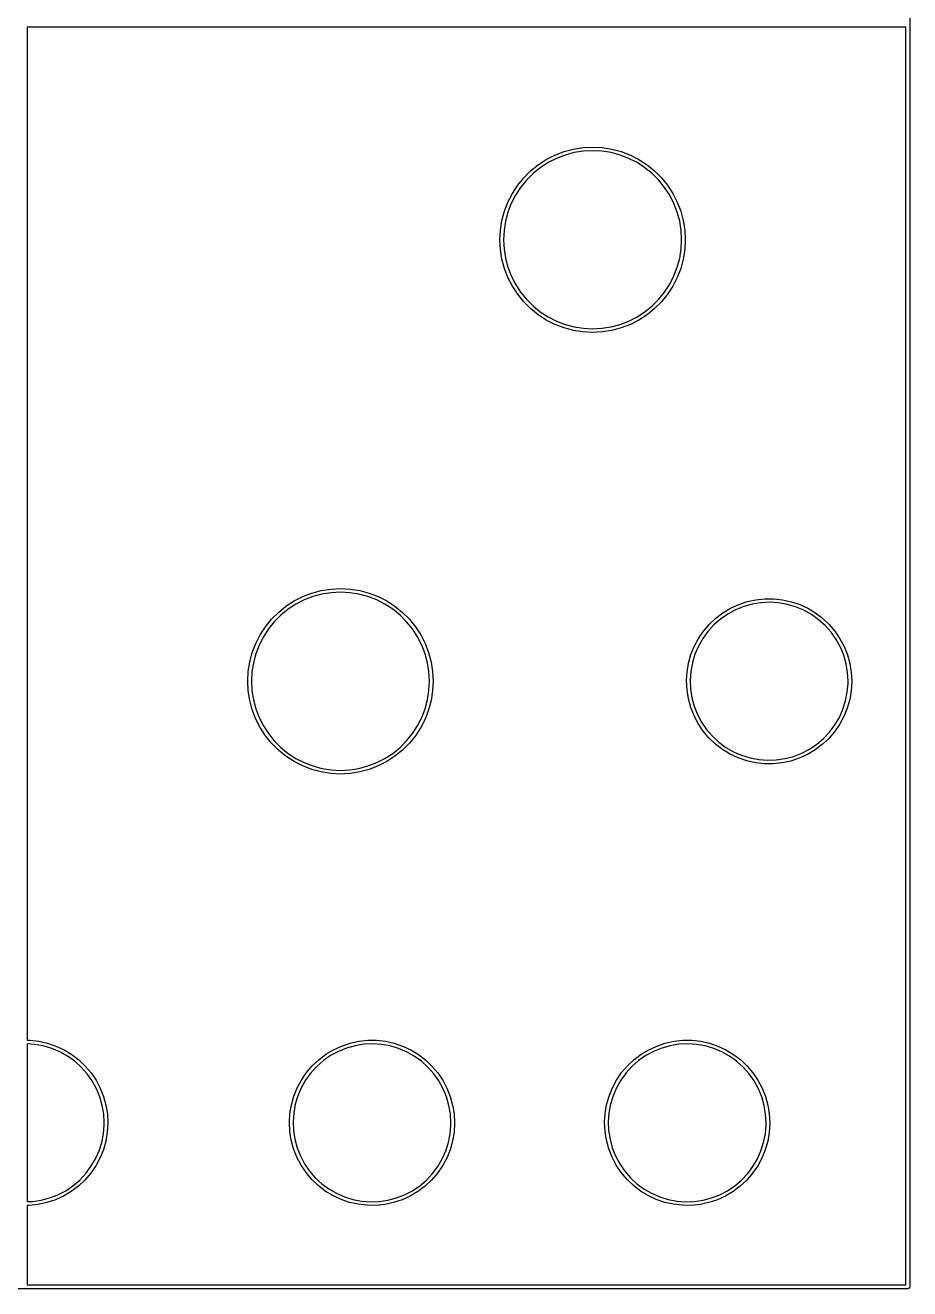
# Model space of a CAD drawing. Extents: x 0 to 70, y -100 to 0.
# Drawn here: x 35 to 70.1, y -100.1 to -50 of the extents above; entities that cross this region are included whole.
import ezdxf

# ---------------------------------------------------------------- set-up
doc = ezdxf.new("R2010")
doc.units = 0
doc.layers.add('BLACK', color=7, linetype='CONTINUOUS')

msp = doc.modelspace()

# ---------------------------------------------------------------- linework, layer by layer
at = {"layer": 'BLACK', "linetype": 'CONTINUOUS'}
for p, q in [((70.075, 0), (70.075, -100)), ((35.075, -50.075), (35.075, -90.2299)), ((69.925, -50.075), (35.075, -50.075)), ((69.925, -99.925), (69.925, -50.075)), ((56.0052, -55.1427), (56.3644, -55.0049)), ((56.3644, -55.0049), (56.7359, -54.9053)), ((56.7661, -55.0473), (56.4092, -55.1429)), ((56.7359, -54.9053), (57.1159, -54.8451)), ((57.131, -54.9895), (56.7661, -55.0473)), ((57.1159, -54.8451), (57.5, -54.825)), ((57.5, -54.9702), (57.131, -54.9895)), ((57.5, -54.825), (57.8841, -54.8451)), ((57.869, -54.9895), (57.5, -54.9702)), ((58.2339, -55.0473), (57.869, -54.9895)), ((57.8841, -54.8451), (58.2641, -54.9053)), ((58.5908, -55.1429), (58.2339, -55.0473)), ((58.2641, -54.9053), (58.6356, -55.0049)), ((58.6356, -55.0049), (58.9948, -55.1427)), ((55.0409, -55.7689), (55.3399, -55.5269)), ((55.3399, -55.5269), (55.6625, -55.3174)), ((55.7351, -55.4431), (55.4252, -55.6443)), ((55.6625, -55.3174), (56.0052, -55.1427)), ((56.0643, -55.2753), (55.7351, -55.4431)), ((56.4092, -55.1429), (56.0643, -55.2753)), ((58.9357, -55.2753), (58.5908, -55.1429)), ((59.2649, -55.4431), (58.9357, -55.2753)), ((58.9948, -55.1427), (59.3375, -55.3174)), ((59.5748, -55.6443), (59.2649, -55.4431)), ((59.3375, -55.3174), (59.6601, -55.5269)), ((59.6601, -55.5269), (59.9591, -55.7689)), ((54.5269, -56.3399), (54.7689, -56.0409)), ((54.7689, -56.0409), (55.0409, -55.7689)), ((55.1381, -55.8768), (54.8768, -56.1381)), ((55.4252, -55.6443), (55.1381, -55.8768)), ((59.8619, -55.8768), (59.5748, -55.6443)), ((60.1232, -56.1381), (59.8619, -55.8768)), ((59.9591, -55.7689), (60.2311, -56.0409)), ((60.2311, -56.0409), (60.4731, -56.3399)), ((54.3174, -56.6625), (54.5269, -56.3399)), ((54.6443, -56.4252), (54.4431, -56.7351)), ((54.8768, -56.1381), (54.6443, -56.4252)), ((60.3557, -56.4252), (60.1232, -56.1381)), ((60.5569, -56.7351), (60.3557, -56.4252)), ((60.4731, -56.3399), (60.6826, -56.6625)), ((54.0049, -57.3644), (54.1427, -57.0052)), ((54.1427, -57.0052), (54.3174, -56.6625)), ((54.2753, -57.0643), (54.1429, -57.4092)), ((54.4431, -56.7351), (54.2753, -57.0643)), ((60.7247, -57.0643), (60.5569, -56.7351)), ((60.6826, -56.6625), (60.8573, -57.0052)), ((60.8571, -57.4092), (60.7247, -57.0643)), ((60.8573, -57.0052), (60.9951, -57.3644)), ((53.9053, -57.7359), (54.0049, -57.3644)), ((54.1429, -57.4092), (54.0473, -57.7661)), ((60.9527, -57.7661), (60.8571, -57.4092)), ((60.9951, -57.3644), (61.0947, -57.7359)), ((53.8451, -58.1159), (53.9053, -57.7359)), ((54.0473, -57.7661), (53.9895, -58.131)), ((61.0105, -58.131), (60.9527, -57.7661)), ((61.0947, -57.7359), (61.1549, -58.1159)), ((53.825, -58.5), (53.8451, -58.1159)), ((53.8451, -58.8841), (53.825, -58.5)), ((53.9895, -58.131), (53.9702, -58.5)), ((53.9702, -58.5), (53.9895, -58.869)), ((61.0298, -58.5), (61.0105, -58.131)), ((61.0105, -58.869), (61.0298, -58.5)), ((61.1549, -58.1159), (61.175, -58.5)), ((61.175, -58.5), (61.1549, -58.8841)), ((53.9053, -59.2641), (53.8451, -58.8841)), ((53.9895, -58.869), (54.0473, -59.2339)), ((60.9527, -59.2339), (61.0105, -58.869)), ((61.1549, -58.8841), (61.0947, -59.2641)), ((54.0049, -59.6356), (53.9053, -59.2641)), ((54.0473, -59.2339), (54.1429, -59.5908)), ((60.8571, -59.5908), (60.9527, -59.2339)), ((61.0947, -59.2641), (60.9951, -59.6356)), ((54.1427, -59.9948), (54.0049, -59.6356)), ((54.3174, -60.3375), (54.1427, -59.9948)), ((54.1429, -59.5908), (54.2753, -59.9357)), ((54.2753, -59.9357), (54.4431, -60.2649)), ((60.5569, -60.2649), (60.7247, -59.9357)), ((60.8573, -59.9948), (60.6826, -60.3375)), ((60.7247, -59.9357), (60.8571, -59.5908)), ((60.9951, -59.6356), (60.8573, -59.9948)), ((54.5269, -60.6601), (54.3174, -60.3375)), ((54.4431, -60.2649), (54.6443, -60.5748)), ((54.6443, -60.5748), (54.8768, -60.8619)), ((60.1232, -60.8619), (60.3557, -60.5748)), ((60.3557, -60.5748), (60.5569, -60.2649)), ((60.6826, -60.3375), (60.4731, -60.6601)), ((54.7689, -60.9591), (54.5269, -60.6601)), ((55.0409, -61.2311), (54.7689, -60.9591)), ((54.8768, -60.8619), (55.1381, -61.1232)), ((59.8619, -61.1232), (60.1232, -60.8619)), ((60.2311, -60.9591), (59.9591, -61.2311)), ((60.4731, -60.6601), (60.2311, -60.9591)), ((55.3399, -61.4731), (55.0409, -61.2311)), ((55.1381, -61.1232), (55.4252, -61.3557)), ((55.6625, -61.6826), (55.3399, -61.4731)), ((55.4252, -61.3557), (55.7351, -61.5569)), ((55.7351, -61.5569), (56.0643, -61.7247)), ((58.9357, -61.7247), (59.2649, -61.5569)), ((59.2649, -61.5569), (59.5748, -61.3557)), ((59.6601, -61.4731), (59.3375, -61.6826)), ((59.5748, -61.3557), (59.8619, -61.1232)), ((59.9591, -61.2311), (59.6601, -61.4731)), ((56.0052, -61.8573), (55.6625, -61.6826)), ((56.3644, -61.9951), (56.0052, -61.8573)), ((56.0643, -61.7247), (56.4092, -61.8571)), ((56.7359, -62.0947), (56.3644, -61.9951)), ((56.4092, -61.8571), (56.7661, -61.9527)), ((56.7661, -61.9527), (57.131, -62.0105)), ((57.131, -62.0105), (57.5, -62.0298)), ((57.5, -62.0298), (57.869, -62.0105)), ((57.869, -62.0105), (58.2339, -61.9527)), ((58.2339, -61.9527), (58.5908, -61.8571)), ((58.6356, -61.9951), (58.2641, -62.0947)), ((58.5908, -61.8571), (58.9357, -61.7247)), ((58.9948, -61.8573), (58.6356, -61.9951)), ((59.3375, -61.6826), (58.9948, -61.8573)), ((57.1159, -62.1549), (56.7359, -62.0947)), ((57.5, -62.175), (57.1159, -62.1549)), ((57.8841, -62.1549), (57.5, -62.175)), ((58.2641, -62.0947), (57.8841, -62.1549)), ((46.0052, -72.6427), (46.3644, -72.5049)), ((46.3644, -72.5049), (46.7359, -72.4053)), ((46.7661, -72.5473), (46.4092, -72.6429)), ((46.7359, -72.4053), (47.1159, -72.3451)), ((47.131, -72.4895), (46.7661, -72.5473)), ((47.1159, -72.3451), (47.5, -72.325)), ((47.5, -72.4702), (47.131, -72.4895)), ((47.5, -72.325), (47.8841, -72.3451)), ((47.869, -72.4895), (47.5, -72.4702)), ((48.2339, -72.5473), (47.869, -72.4895)), ((47.8841, -72.3451), (48.2641, -72.4053)), ((48.5908, -72.6429), (48.2339, -72.5473)), ((48.2641, -72.4053), (48.6356, -72.5049)), ((48.6356, -72.5049), (48.9948, -72.6427)), ((45.0409, -73.2689), (45.3399, -73.0269)), ((45.3399, -73.0269), (45.6625, -72.8174)), ((45.7351, -72.9431), (45.4252, -73.1443)), ((45.6625, -72.8174), (46.0052, -72.6427)), ((46.0643, -72.7753), (45.7351, -72.9431)), ((46.4092, -72.6429), (46.0643, -72.7753)), ((48.9357, -72.7753), (48.5908, -72.6429)), ((49.2649, -72.9431), (48.9357, -72.7753)), ((48.9948, -72.6427), (49.3375, -72.8174)), ((49.5748, -73.1443), (49.2649, -72.9431)), ((49.3375, -72.8174), (49.6601, -73.0269)), ((49.6601, -73.0269), (49.9591, -73.2689)), ((62.6686, -73.2849), (62.9726, -73.103)), ((62.9726, -73.103), (63.2944, -72.955)), ((63.4913, -73.0371), (63.1673, -73.168)), ((63.2944, -72.955), (63.6303, -72.8426)), ((63.8279, -72.9431), (63.4913, -73.0371)), ((63.6303, -72.8426), (63.9764, -72.7671)), ((64.1728, -72.8872), (63.8279, -72.9431)), ((63.9764, -72.7671), (64.3286, -72.7295)), ((64.5219, -72.8702), (64.1728, -72.8872)), ((64.3286, -72.7295), (64.6828, -72.7301)), ((64.8706, -72.8921), (64.5219, -72.8702)), ((64.6828, -72.7301), (65.0349, -72.769)), ((65.2147, -72.9528), (64.8706, -72.8921)), ((65.0349, -72.769), (65.3807, -72.8456)), ((65.5499, -73.0514), (65.2147, -72.9528)), ((65.3807, -72.8456), (65.7162, -72.9592)), ((65.8721, -73.1868), (65.5499, -73.0514)), ((65.7162, -72.9592), (66.0375, -73.1083)), ((66.0375, -73.1083), (66.3408, -73.2913)), ((44.5269, -73.8399), (44.7689, -73.5409)), ((44.7689, -73.5409), (45.0409, -73.2689)), ((45.1381, -73.3768), (44.8768, -73.6381)), ((45.4252, -73.1443), (45.1381, -73.3768)), ((49.8619, -73.3768), (49.5748, -73.1443)), ((50.1232, -73.6381), (49.8619, -73.3768)), ((49.9591, -73.2689), (50.2311, -73.5409)), ((50.2311, -73.5409), (50.4731, -73.8399)), ((62.1283, -73.7415), (62.3861, -73.4986)), ((62.573, -73.5336), (62.3101, -73.7638)), ((62.3861, -73.4986), (62.6686, -73.2849)), ((62.86, -73.3342), (62.573, -73.5336)), ((63.1673, -73.168), (62.86, -73.3342)), ((66.1771, -73.3573), (65.8721, -73.1868)), ((66.4612, -73.5607), (66.1771, -73.3573)), ((66.3408, -73.2913), (66.6226, -73.506)), ((66.7209, -73.7945), (66.4612, -73.5607)), ((66.6226, -73.506), (66.8795, -73.7498)), ((44.3174, -74.1625), (44.5269, -73.8399)), ((44.6443, -73.9252), (44.4431, -74.2351)), ((44.8768, -73.6381), (44.6443, -73.9252)), ((50.3557, -73.9252), (50.1232, -73.6381)), ((50.5569, -74.2351), (50.3557, -73.9252)), ((50.4731, -73.8399), (50.6826, -74.1625)), ((61.6987, -74.3035), (61.8983, -74.0108)), ((62.0745, -74.0218), (61.8691, -74.3045)), ((61.8983, -74.0108), (62.1283, -73.7415)), ((62.3101, -73.7638), (62.0745, -74.0218)), ((66.9529, -74.0559), (66.7209, -73.7945)), ((66.8795, -73.7498), (67.1086, -74.0199)), ((67.1543, -74.3414), (66.9529, -74.0559)), ((67.1086, -74.0199), (67.3072, -74.3132)), ((44.0049, -74.8644), (44.1427, -74.5052)), ((44.1427, -74.5052), (44.3174, -74.1625)), ((44.2753, -74.5643), (44.1429, -74.9092)), ((44.4431, -74.2351), (44.2753, -74.5643)), ((50.7247, -74.5643), (50.5569, -74.2351)), ((50.6826, -74.1625), (50.8573, -74.5052)), ((50.8571, -74.9092), (50.7247, -74.5643)), ((50.8573, -74.5052), (50.9951, -74.8644)), ((61.5318, -74.6159), (61.6987, -74.3035)), ((61.6965, -74.6083), (61.5588, -74.9295)), ((61.8691, -74.3045), (61.6965, -74.6083)), ((67.3227, -74.6476), (67.1543, -74.3414)), ((67.3072, -74.3132), (67.473, -74.6263)), ((43.9053, -75.2359), (44.0049, -74.8644)), ((44.1429, -74.9092), (44.0473, -75.2661)), ((50.9527, -75.2661), (50.8571, -74.9092)), ((50.9951, -74.8644), (51.0947, -75.2359)), ((61.3039, -75.2856), (61.3997, -74.9446)), ((61.3997, -74.9446), (61.5318, -74.6159)), ((61.5588, -74.9295), (61.4578, -75.264)), ((67.4558, -74.9707), (67.3227, -74.6476)), ((67.5521, -75.3066), (67.4558, -74.9707)), ((67.473, -74.6263), (67.6039, -74.9554)), ((67.6039, -74.9554), (67.6986, -75.2967)), ((43.8451, -75.6159), (43.9053, -75.2359)), ((44.0473, -75.2661), (43.9895, -75.631)), ((51.0105, -75.631), (50.9527, -75.2661)), ((51.0947, -75.2359), (51.1549, -75.6159)), ((61.2454, -75.6349), (61.3039, -75.2856)), ((61.3948, -75.6077), (61.3704, -75.9563)), ((61.4578, -75.264), (61.3948, -75.6077)), ((67.6104, -75.6511), (67.5521, -75.3066)), ((67.6986, -75.2967), (67.7558, -75.6463)), ((43.825, -76), (43.8451, -75.6159)), ((43.8451, -76.3841), (43.825, -76)), ((43.9895, -75.631), (43.9702, -76)), ((43.9702, -76), (43.9895, -76.369)), ((51.0298, -76), (51.0105, -75.631)), ((51.0105, -76.369), (51.0298, -76)), ((51.1549, -75.6159), (51.175, -76)), ((51.175, -76), (51.1549, -76.3841)), ((61.225, -75.9886), (61.2269, -75.9563)), ((61.2429, -76.3423), (61.225, -75.9886)), ((61.2269, -75.9563), (61.2454, -75.6349)), ((61.3704, -75.9563), (61.385, -76.3054)), ((67.5995, -76.4356), (67.6287, -76.0874)), ((67.6299, -76), (67.6104, -75.6511)), ((67.6287, -76.0874), (67.6299, -76)), ((67.7749, -76.0229), (67.7533, -76.3764)), ((67.7558, -75.6463), (67.775, -76)), ((67.775, -76), (67.7749, -76.0229)), ((43.9053, -76.7641), (43.8451, -76.3841)), ((43.9895, -76.369), (44.0473, -76.7339)), ((50.9527, -76.7339), (51.0105, -76.369)), ((51.1549, -76.3841), (51.0947, -76.7641)), ((61.299, -76.6921), (61.2429, -76.3423)), ((61.385, -76.3054), (61.4385, -76.6507)), ((67.5316, -76.7784), (67.5995, -76.4356)), ((67.7533, -76.3764), (67.6936, -76.7256)), ((44.0049, -77.1356), (43.9053, -76.7641)), ((44.0473, -76.7339), (44.1429, -77.0908)), ((44.1429, -77.0908), (44.2753, -77.4357)), ((50.7247, -77.4357), (50.8571, -77.0908)), ((50.8571, -77.0908), (50.9527, -76.7339)), ((51.0947, -76.7641), (50.9951, -77.1356)), ((61.3924, -77.0338), (61.299, -76.6921)), ((61.5223, -77.3633), (61.3924, -77.0338)), ((61.4385, -76.6507), (61.5301, -76.988)), ((61.5301, -76.988), (61.6587, -77.3129)), ((67.2838, -77.4307), (67.4259, -77.1115)), ((67.4259, -77.1115), (67.5316, -76.7784)), ((67.5966, -77.0662), (67.4633, -77.3944)), ((67.6936, -76.7256), (67.5966, -77.0662)), ((44.1427, -77.4948), (44.0049, -77.1356)), ((44.3174, -77.8375), (44.1427, -77.4948)), ((44.2753, -77.4357), (44.4431, -77.7649)), ((50.5569, -77.7649), (50.7247, -77.4357)), ((50.8573, -77.4948), (50.6826, -77.8375)), ((50.9951, -77.1356), (50.8573, -77.4948)), ((61.6869, -77.6769), (61.5223, -77.3633)), ((61.6587, -77.3129), (61.8228, -77.6214)), ((67.107, -77.7321), (67.2838, -77.4307)), ((67.4633, -77.3944), (67.2954, -77.7063)), ((44.5269, -78.1601), (44.3174, -77.8375)), ((44.4431, -77.7649), (44.6443, -78.0748)), ((44.6443, -78.0748), (44.8768, -78.3619)), ((50.1232, -78.3619), (50.3557, -78.0748)), ((50.3557, -78.0748), (50.5569, -77.7649)), ((50.6826, -77.8375), (50.4731, -78.1601)), ((61.8845, -77.9709), (61.6869, -77.6769)), ((61.8228, -77.6214), (62.0202, -77.9097)), ((62.1126, -78.2419), (61.8845, -77.9709)), ((62.0202, -77.9097), (62.2485, -78.1742)), ((66.6585, -78.2666), (66.8977, -78.0119)), ((67.0947, -77.9982), (66.8638, -78.2668)), ((66.8977, -78.0119), (67.107, -77.7321)), ((67.2954, -77.7063), (67.0947, -77.9982)), ((44.7689, -78.4591), (44.5269, -78.1601)), ((45.0409, -78.7311), (44.7689, -78.4591)), ((44.8768, -78.3619), (45.1381, -78.6232)), ((49.8619, -78.6232), (50.1232, -78.3619)), ((50.2311, -78.4591), (49.9591, -78.7311)), ((50.4731, -78.1601), (50.2311, -78.4591)), ((62.3687, -78.4866), (62.1126, -78.2419)), ((62.2485, -78.1742), (62.5049, -78.4116)), ((62.6497, -78.7022), (62.3687, -78.4866)), ((62.5049, -78.4116), (62.7862, -78.619)), ((66.1027, -78.6885), (66.3923, -78.4931)), ((66.6051, -78.5088), (66.3219, -78.7215)), ((66.3923, -78.4931), (66.6585, -78.2666)), ((66.8638, -78.2668), (66.6051, -78.5088)), ((45.3399, -78.9731), (45.0409, -78.7311)), ((45.1381, -78.6232), (45.4252, -78.8557)), ((45.6625, -79.1826), (45.3399, -78.9731)), ((45.4252, -78.8557), (45.7351, -79.0569)), ((45.7351, -79.0569), (46.0643, -79.2247)), ((48.9357, -79.2247), (49.2649, -79.0569)), ((49.2649, -79.0569), (49.5748, -78.8557)), ((49.6601, -78.9731), (49.3375, -79.1826)), ((49.5748, -78.8557), (49.8619, -78.6232)), ((49.9591, -78.7311), (49.6601, -78.9731)), ((62.9524, -78.8863), (62.6497, -78.7022)), ((62.7862, -78.619), (63.0888, -78.7937)), ((63.2732, -79.0365), (62.9524, -78.8863)), ((63.0888, -78.7937), (63.409, -78.9336)), ((63.6083, -79.1513), (63.2732, -79.0365)), ((63.409, -78.9336), (63.7428, -79.037)), ((63.7428, -79.037), (64.086, -79.1024)), ((64.086, -79.1024), (64.4345, -79.1292)), ((64.4345, -79.1292), (64.7837, -79.117)), ((64.7837, -79.117), (65.1294, -79.066)), ((65.1294, -79.066), (65.4672, -78.9767)), ((65.695, -79.0492), (65.3587, -79.1604)), ((65.4672, -78.9767), (65.793, -78.8504)), ((66.0173, -78.9023), (65.695, -79.0492)), ((65.793, -78.8504), (66.1027, -78.6885)), ((66.3219, -78.7215), (66.0173, -78.9023)), ((46.0052, -79.3573), (45.6625, -79.1826)), ((46.3644, -79.4951), (46.0052, -79.3573)), ((46.0643, -79.2247), (46.4092, -79.3571)), ((46.7359, -79.5947), (46.3644, -79.4951)), ((46.4092, -79.3571), (46.7661, -79.4527)), ((47.1159, -79.6549), (46.7359, -79.5947)), ((46.7661, -79.4527), (47.131, -79.5105)), ((47.131, -79.5105), (47.5, -79.5298)), ((47.5, -79.5298), (47.869, -79.5105)), ((47.869, -79.5105), (48.2339, -79.4527)), ((48.2641, -79.5947), (47.8841, -79.6549)), ((48.2339, -79.4527), (48.5908, -79.3571)), ((48.6356, -79.4951), (48.2641, -79.5947)), ((48.5908, -79.3571), (48.9357, -79.2247)), ((48.9948, -79.3573), (48.6356, -79.4951)), ((49.3375, -79.1826), (48.9948, -79.3573)), ((63.9538, -79.2291), (63.6083, -79.1513)), ((64.3058, -79.2692), (63.9538, -79.2291)), ((64.66, -79.2711), (64.3058, -79.2692)), ((65.0123, -79.2347), (64.66, -79.2711)), ((65.3587, -79.1604), (65.0123, -79.2347)), ((47.5, -79.675), (47.1159, -79.6549)), ((47.8841, -79.6549), (47.5, -79.675)), ((35.075, -90.2299), (35.1828, -90.2301)), ((35.3706, -90.3921), (35.075, -90.3735)), ((35.075, -90.3735), (35.075, -96.6243)), ((35.1828, -90.2301), (35.5349, -90.269)), ((35.7147, -90.4528), (35.3706, -90.3921)), ((35.5349, -90.269), (35.8807, -90.3456)), ((36.0499, -90.5514), (35.7147, -90.4528)), ((35.8807, -90.3456), (36.2162, -90.4592)), ((36.3721, -90.6868), (36.0499, -90.5514)), ((36.2162, -90.4592), (36.5375, -90.6083)), ((36.5375, -90.6083), (36.8408, -90.7913)), ((46.9186, -90.7849), (47.2226, -90.603)), ((47.2226, -90.603), (47.5444, -90.455)), ((47.7413, -90.5371), (47.4173, -90.668)), ((47.5444, -90.455), (47.8803, -90.3426)), ((48.0779, -90.4431), (47.7413, -90.5371)), ((47.8803, -90.3426), (48.2264, -90.2671)), ((48.4228, -90.3872), (48.0779, -90.4431)), ((48.2264, -90.2671), (48.5786, -90.2295)), ((48.7719, -90.3702), (48.4228, -90.3872)), ((48.5786, -90.2295), (48.9328, -90.2301)), ((49.1206, -90.3921), (48.7719, -90.3702)), ((48.9328, -90.2301), (49.2849, -90.269)), ((49.4647, -90.4528), (49.1206, -90.3921)), ((49.2849, -90.269), (49.6307, -90.3456)), ((49.7999, -90.5514), (49.4647, -90.4528)), ((49.6307, -90.3456), (49.9662, -90.4592)), ((50.1221, -90.6868), (49.7999, -90.5514)), ((49.9662, -90.4592), (50.2875, -90.6083)), ((50.2875, -90.6083), (50.5908, -90.7913)), ((59.4186, -90.7849), (59.7226, -90.603)), ((59.7226, -90.603), (60.0444, -90.455)), ((60.2413, -90.5371), (59.9173, -90.668)), ((60.0444, -90.455), (60.3803, -90.3426)), ((60.5779, -90.4431), (60.2413, -90.5371)), ((60.3803, -90.3426), (60.7264, -90.2671)), ((60.9228, -90.3872), (60.5779, -90.4431)), ((60.7264, -90.2671), (61.0786, -90.2295)), ((61.2719, -90.3702), (60.9228, -90.3872)), ((61.0786, -90.2295), (61.4328, -90.2301)), ((61.6206, -90.3921), (61.2719, -90.3702)), ((61.4328, -90.2301), (61.7849, -90.269)), ((61.9647, -90.4528), (61.6206, -90.3921)), ((61.7849, -90.269), (62.1307, -90.3456)), ((62.2999, -90.5514), (61.9647, -90.4528)), ((62.1307, -90.3456), (62.4662, -90.4592)), ((62.6221, -90.6868), (62.2999, -90.5514)), ((62.4662, -90.4592), (62.7875, -90.6083)), ((62.7875, -90.6083), (63.0908, -90.7913)), ((36.6771, -90.8573), (36.3721, -90.6868)), ((36.9612, -91.0607), (36.6771, -90.8573)), ((36.8408, -90.7913), (37.1226, -91.006)), ((37.2209, -91.2945), (36.9612, -91.0607)), ((37.1226, -91.006), (37.3795, -91.2498)), ((46.3783, -91.2415), (46.6361, -90.9986)), ((46.823, -91.0336), (46.5601, -91.2638)), ((46.6361, -90.9986), (46.9186, -90.7849)), ((47.11, -90.8342), (46.823, -91.0336)), ((47.4173, -90.668), (47.11, -90.8342)), ((50.4271, -90.8573), (50.1221, -90.6868)), ((50.7112, -91.0607), (50.4271, -90.8573)), ((50.5908, -90.7913), (50.8726, -91.006)), ((50.9709, -91.2945), (50.7112, -91.0607)), ((50.8726, -91.006), (51.1295, -91.2498)), ((58.8783, -91.2415), (59.1361, -90.9986)), ((59.323, -91.0336), (59.0601, -91.2638)), ((59.1361, -90.9986), (59.4186, -90.7849)), ((59.61, -90.8342), (59.323, -91.0336)), ((59.9173, -90.668), (59.61, -90.8342)), ((62.9271, -90.8573), (62.6221, -90.6868)), ((63.2112, -91.0607), (62.9271, -90.8573)), ((63.0908, -90.7913), (63.3726, -91.006)), ((63.4709, -91.2945), (63.2112, -91.0607)), ((63.3726, -91.006), (63.6295, -91.2498)), ((37.4529, -91.5559), (37.2209, -91.2945)), ((37.3795, -91.2498), (37.6086, -91.5199)), ((37.6543, -91.8414), (37.4529, -91.5559)), ((37.6086, -91.5199), (37.8072, -91.8132)), ((45.9487, -91.8035), (46.1483, -91.5108)), ((46.3245, -91.5218), (46.1191, -91.8045)), ((46.1483, -91.5108), (46.3783, -91.2415)), ((46.5601, -91.2638), (46.3245, -91.5218)), ((51.2029, -91.5559), (50.9709, -91.2945)), ((51.1295, -91.2498), (51.3586, -91.5199)), ((51.4043, -91.8414), (51.2029, -91.5559)), ((51.3586, -91.5199), (51.5572, -91.8132)), ((58.4487, -91.8035), (58.6483, -91.5108)), ((58.8245, -91.5218), (58.6191, -91.8045)), ((58.6483, -91.5108), (58.8783, -91.2415)), ((59.0601, -91.2638), (58.8245, -91.5218)), ((63.7029, -91.5559), (63.4709, -91.2945)), ((63.6295, -91.2498), (63.8586, -91.5199)), ((63.9043, -91.8414), (63.7029, -91.5559)), ((63.8586, -91.5199), (64.0572, -91.8132)), ((37.8227, -92.1476), (37.6543, -91.8414)), ((37.8072, -91.8132), (37.973, -92.1263)), ((37.973, -92.1263), (38.1039, -92.4554)), ((45.6497, -92.4446), (45.7818, -92.1159)), ((45.7818, -92.1159), (45.9487, -91.8035)), ((45.9465, -92.1083), (45.8088, -92.4295)), ((46.1191, -91.8045), (45.9465, -92.1083)), ((51.5727, -92.1476), (51.4043, -91.8414)), ((51.5572, -91.8132), (51.723, -92.1263)), ((51.723, -92.1263), (51.8539, -92.4554)), ((58.1497, -92.4446), (58.2818, -92.1159)), ((58.2818, -92.1159), (58.4487, -91.8035)), ((58.4465, -92.1083), (58.3088, -92.4295)), ((58.6191, -91.8045), (58.4465, -92.1083)), ((64.0727, -92.1476), (63.9043, -91.8414)), ((64.0572, -91.8132), (64.223, -92.1263)), ((64.223, -92.1263), (64.3539, -92.4554)), ((37.9558, -92.4707), (37.8227, -92.1476)), ((38.0521, -92.8066), (37.9558, -92.4707)), ((38.1039, -92.4554), (38.1986, -92.7967)), ((45.5539, -92.7856), (45.6497, -92.4446)), ((45.8088, -92.4295), (45.7078, -92.764)), ((51.7058, -92.4707), (51.5727, -92.1476)), ((51.8021, -92.8066), (51.7058, -92.4707)), ((51.8539, -92.4554), (51.9486, -92.7967)), ((58.0539, -92.7856), (58.1497, -92.4446)), ((58.3088, -92.4295), (58.2078, -92.764)), ((64.2058, -92.4707), (64.0727, -92.1476)), ((64.3021, -92.8066), (64.2058, -92.4707)), ((64.3539, -92.4554), (64.4486, -92.7967)), ((38.1104, -93.1511), (38.0521, -92.8066)), ((38.1986, -92.7967), (38.2558, -93.1463)), ((45.4769, -93.4563), (45.4954, -93.1349)), ((45.4954, -93.1349), (45.5539, -92.7856)), ((45.6448, -93.1077), (45.6204, -93.4563)), ((45.7078, -92.764), (45.6448, -93.1077)), ((51.8604, -93.1511), (51.8021, -92.8066)), ((51.9486, -92.7967), (52.0058, -93.1463)), ((57.9769, -93.4563), (57.9954, -93.1349)), ((57.9954, -93.1349), (58.0539, -92.7856)), ((58.1448, -93.1077), (58.1204, -93.4563)), ((58.2078, -92.764), (58.1448, -93.1077)), ((64.3604, -93.1511), (64.3021, -92.8066)), ((64.4486, -92.7967), (64.5058, -93.1463)), ((38.0995, -93.9356), (38.1287, -93.5874)), ((38.1299, -93.5), (38.1104, -93.1511)), ((38.1287, -93.5874), (38.1299, -93.5)), ((38.2749, -93.5229), (38.2533, -93.8764)), ((38.2558, -93.1463), (38.275, -93.5)), ((38.275, -93.5), (38.2749, -93.5229)), ((45.475, -93.4886), (45.4769, -93.4563)), ((45.4929, -93.8423), (45.475, -93.4886)), ((45.6204, -93.4563), (45.635, -93.8054)), ((51.8495, -93.9356), (51.8787, -93.5874)), ((51.8799, -93.5), (51.8604, -93.1511)), ((51.8787, -93.5874), (51.8799, -93.5)), ((52.0249, -93.5229), (52.0033, -93.8764)), ((52.0058, -93.1463), (52.025, -93.5)), ((52.025, -93.5), (52.0249, -93.5229)), ((57.975, -93.4886), (57.9769, -93.4563)), ((57.9929, -93.8423), (57.975, -93.4886)), ((58.1204, -93.4563), (58.135, -93.8054)), ((64.3495, -93.9356), (64.3787, -93.5874)), ((64.3799, -93.5), (64.3604, -93.1511)), ((64.3787, -93.5874), (64.3799, -93.5)), ((64.5249, -93.5229), (64.5033, -93.8764)), ((64.5058, -93.1463), (64.525, -93.5)), ((64.525, -93.5), (64.5249, -93.5229)), ((38.0316, -94.2784), (38.0995, -93.9356)), ((38.2533, -93.8764), (38.1936, -94.2256)), ((45.549, -94.1921), (45.4929, -93.8423)), ((45.635, -93.8054), (45.6885, -94.1507)), ((51.7816, -94.2784), (51.8495, -93.9356)), ((52.0033, -93.8764), (51.9436, -94.2256)), ((58.049, -94.1921), (57.9929, -93.8423)), ((58.135, -93.8054), (58.1885, -94.1507)), ((64.2816, -94.2784), (64.3495, -93.9356)), ((64.5033, -93.8764), (64.4436, -94.2256)), ((37.7838, -94.9307), (37.9259, -94.6115)), ((37.9259, -94.6115), (38.0316, -94.2784)), ((38.0966, -94.5662), (37.9633, -94.8944)), ((38.1936, -94.2256), (38.0966, -94.5662)), ((45.6424, -94.5338), (45.549, -94.1921)), ((45.7723, -94.8633), (45.6424, -94.5338)), ((45.6885, -94.1507), (45.7801, -94.488)), ((45.7801, -94.488), (45.9087, -94.8129)), ((51.5338, -94.9307), (51.6759, -94.6115)), ((51.6759, -94.6115), (51.7816, -94.2784)), ((51.8466, -94.5662), (51.7133, -94.8944)), ((51.9436, -94.2256), (51.8466, -94.5662)), ((58.1424, -94.5338), (58.049, -94.1921)), ((58.2723, -94.8633), (58.1424, -94.5338)), ((58.1885, -94.1507), (58.2801, -94.488)), ((58.2801, -94.488), (58.4087, -94.8129)), ((64.0338, -94.9307), (64.1759, -94.6115)), ((64.1759, -94.6115), (64.2816, -94.2784)), ((64.3466, -94.5662), (64.2133, -94.8944)), ((64.4436, -94.2256), (64.3466, -94.5662)), ((37.607, -95.2321), (37.7838, -94.9307)), ((37.9633, -94.8944), (37.7954, -95.2063)), ((45.9369, -95.1769), (45.7723, -94.8633)), ((45.9087, -94.8129), (46.0728, -95.1214)), ((46.0728, -95.1214), (46.2702, -95.4097)), ((51.357, -95.2321), (51.5338, -94.9307)), ((51.7133, -94.8944), (51.5454, -95.2063)), ((58.4369, -95.1769), (58.2723, -94.8633)), ((58.4087, -94.8129), (58.5728, -95.1214)), ((58.5728, -95.1214), (58.7702, -95.4097)), ((63.857, -95.2321), (64.0338, -94.9307)), ((64.2133, -94.8944), (64.0454, -95.2063)), ((37.1585, -95.7666), (37.3977, -95.5119)), ((37.5947, -95.4982), (37.3638, -95.7668)), ((37.3977, -95.5119), (37.607, -95.2321)), ((37.7954, -95.2063), (37.5947, -95.4982)), ((46.1345, -95.4709), (45.9369, -95.1769)), ((46.3626, -95.7419), (46.1345, -95.4709)), ((46.2702, -95.4097), (46.4985, -95.6742)), ((50.9085, -95.7666), (51.1477, -95.5119)), ((51.3447, -95.4982), (51.1138, -95.7668)), ((51.1477, -95.5119), (51.357, -95.2321)), ((51.5454, -95.2063), (51.3447, -95.4982)), ((58.6345, -95.4709), (58.4369, -95.1769)), ((58.8626, -95.7419), (58.6345, -95.4709)), ((58.7702, -95.4097), (58.9985, -95.6742)), ((63.4085, -95.7666), (63.6477, -95.5119)), ((63.8447, -95.4982), (63.6138, -95.7668)), ((63.6477, -95.5119), (63.857, -95.2321)), ((64.0454, -95.2063), (63.8447, -95.4982)), ((36.6027, -96.1885), (36.8923, -95.9931)), ((37.1051, -96.0088), (36.8219, -96.2215)), ((36.8923, -95.9931), (37.1585, -95.7666)), ((37.3638, -95.7668), (37.1051, -96.0088)), ((46.6187, -95.9866), (46.3626, -95.7419)), ((46.4985, -95.6742), (46.7549, -95.9116)), ((46.8997, -96.2022), (46.6187, -95.9866)), ((46.7549, -95.9116), (47.0362, -96.119)), ((47.0362, -96.119), (47.3388, -96.2937)), ((50.3527, -96.1885), (50.6423, -95.9931)), ((50.8551, -96.0088), (50.5719, -96.2215)), ((50.6423, -95.9931), (50.9085, -95.7666)), ((51.1138, -95.7668), (50.8551, -96.0088)), ((59.1187, -95.9866), (58.8626, -95.7419)), ((58.9985, -95.6742), (59.2549, -95.9116)), ((59.3997, -96.2022), (59.1187, -95.9866)), ((59.2549, -95.9116), (59.5362, -96.119)), ((59.5362, -96.119), (59.8388, -96.2937)), ((62.8527, -96.1885), (63.1423, -95.9931)), ((63.3551, -96.0088), (63.0719, -96.2215)), ((63.1423, -95.9931), (63.4085, -95.7666)), ((63.6138, -95.7668), (63.3551, -96.0088)), ((35.075, -96.6243), (35.2837, -96.617)), ((35.2837, -96.617), (35.6294, -96.566)), ((35.6294, -96.566), (35.9672, -96.4767)), ((36.195, -96.5492), (35.8587, -96.6604)), ((35.9672, -96.4767), (36.293, -96.3504)), ((36.5173, -96.4023), (36.195, -96.5492)), ((36.293, -96.3504), (36.6027, -96.1885)), ((36.8219, -96.2215), (36.5173, -96.4023)), ((47.2024, -96.3863), (46.8997, -96.2022)), ((47.5232, -96.5365), (47.2024, -96.3863)), ((47.3388, -96.2937), (47.659, -96.4336)), ((47.8583, -96.6513), (47.5232, -96.5365)), ((47.659, -96.4336), (47.9928, -96.537)), ((47.9928, -96.537), (48.336, -96.6024)), ((48.336, -96.6024), (48.6845, -96.6292)), ((48.6845, -96.6292), (49.0337, -96.617)), ((49.0337, -96.617), (49.3794, -96.566)), ((49.3794, -96.566), (49.7172, -96.4767)), ((49.945, -96.5492), (49.6087, -96.6604)), ((49.7172, -96.4767), (50.043, -96.3504)), ((50.2673, -96.4023), (49.945, -96.5492)), ((50.043, -96.3504), (50.3527, -96.1885)), ((50.5719, -96.2215), (50.2673, -96.4023)), ((59.7024, -96.3863), (59.3997, -96.2022)), ((60.0232, -96.5365), (59.7024, -96.3863)), ((59.8388, -96.2937), (60.159, -96.4336)), ((60.3583, -96.6513), (60.0232, -96.5365)), ((60.159, -96.4336), (60.4928, -96.537)), ((60.4928, -96.537), (60.836, -96.6024)), ((60.836, -96.6024), (61.1845, -96.6292)), ((61.1845, -96.6292), (61.5337, -96.617)), ((61.5337, -96.617), (61.8794, -96.566)), ((61.8794, -96.566), (62.2172, -96.4767)), ((62.445, -96.5492), (62.1087, -96.6604)), ((62.2172, -96.4767), (62.543, -96.3504)), ((62.7673, -96.4023), (62.445, -96.5492)), ((62.543, -96.3504), (62.8527, -96.1885)), ((63.0719, -96.2215), (62.7673, -96.4023)), ((35.16, -96.7711), (35.075, -96.7706)), ((35.075, -96.7706), (35.075, -99.925)), ((35.5123, -96.7347), (35.16, -96.7711)), ((35.8587, -96.6604), (35.5123, -96.7347)), ((48.2038, -96.7291), (47.8583, -96.6513)), ((48.5558, -96.7692), (48.2038, -96.7291)), ((48.91, -96.7711), (48.5558, -96.7692)), ((49.2623, -96.7347), (48.91, -96.7711)), ((49.6087, -96.6604), (49.2623, -96.7347)), ((60.7038, -96.7291), (60.3583, -96.6513)), ((61.0558, -96.7692), (60.7038, -96.7291)), ((61.41, -96.7711), (61.0558, -96.7692)), ((61.7623, -96.7347), (61.41, -96.7711)), ((62.1087, -96.6604), (61.7623, -96.7347)), ((70, -100.075), (0, -100.075)), ((35.075, -99.925), (69.925, -99.925)), ((70.0183, -100.068), (70, -100.075)), ((70.0375, -100.065), (70.0183, -100.068)), ((70.0418, -100.06), (70.0375, -100.065)), ((70.0482, -100.057), (70.0418, -100.06)), ((70.058, -100.041), (70.0482, -100.057)), ((70.0705, -100.026), (70.058, -100.041)), ((70.0722, -100.016), (70.0705, -100.026)), ((70.0739, -100.013), (70.0722, -100.016)), ((70.075, -100), (70.0733, -100.01)), ((70.0733, -100.01), (70.0739, -100.013))]:
    msp.add_line(p, q, dxfattribs=at)

doc.saveas('drawing.dxf')
